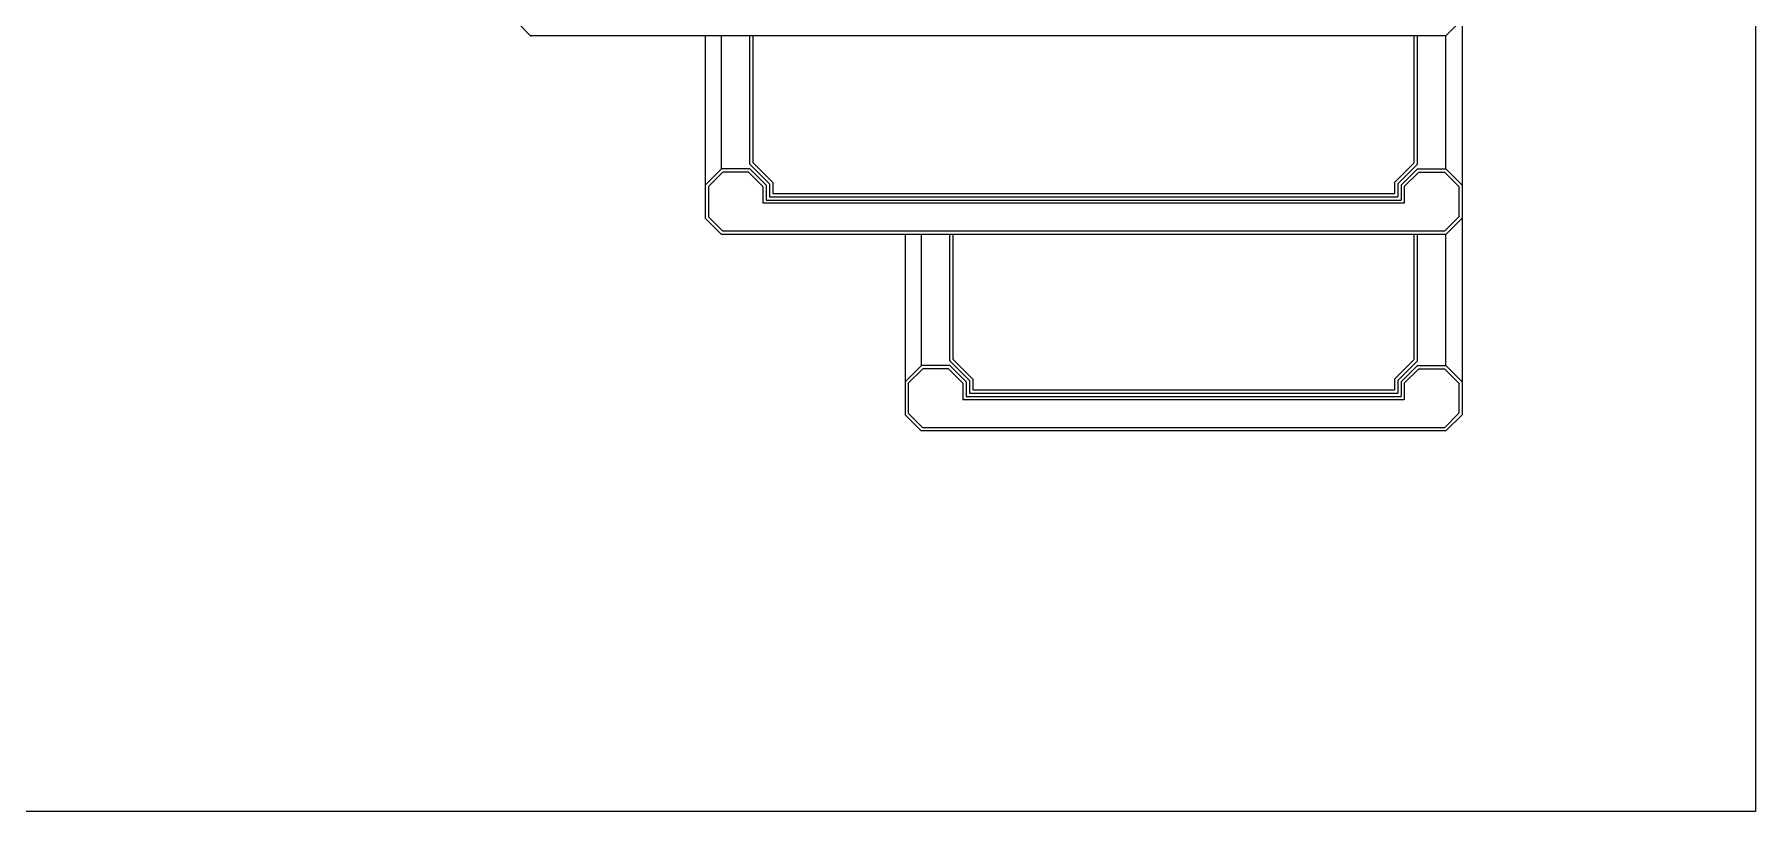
# Model space of a CAD drawing. Header units: inches. Extents: x 619 to 14864, y 611 to 3754.
# Drawn here: x 13813 to 14864, y 611 to 1085 of the extents above; entities that cross this region are included whole.
import ezdxf

# ---------------------------------------------------------------- set-up
doc = ezdxf.new("R2010")
doc.units = ezdxf.units.IN
doc.header["$MEASUREMENT"] = 0
doc.layers.add('E-F-TERR', color=4, linetype='CONTINUOUS')
doc.layers.add('Frame', color=10, linetype='CONTINUOUS')

msp = doc.modelspace()

# ---------------------------------------------------------------- linework, layer by layer
at = {"layer": 'E-F-TERR'}
for p, q in [((14684.6, 1214), (14684.6, 988.5)), ((14106.6, 1093.7), (14116.5, 1083.8)), ((14674.7, 1084.2), (14684.6, 1094.1)), ((14684.6, 1094.1), (14674.7, 1084.2)), ((14674.7, 1084.2), (14116.2, 1084.2)), ((14222.6, 1084.2), (14222.6, 988.5)), ((14232.6, 1002.9), (14232.6, 1084.2)), ((14249.9, 1005.8), (14249.9, 1084.1)), ((14251.9, 1006.6), (14251.9, 1084.1)), ((14655.3, 1006.6), (14655.3, 1084.2)), ((14657.3, 1005.8), (14657.3, 1084.2)), ((14674.6, 1002.9), (14674.6, 1084.2)), ((14232.6, 1002.9), (14222.6, 992.9)), ((14233.4, 1000.9), (14224.6, 992.1)), ((14249.9, 1002.9), (14232.6, 1002.9)), ((14249.1, 1000.9), (14233.4, 1000.9)), ((14257.9, 992.1), (14249.1, 1000.9)), ((14261.9, 993.8), (14249.9, 1005.8)), ((14259.9, 992.9), (14249.9, 1002.9)), ((14263.9, 994.6), (14251.9, 1006.6)), ((14643.3, 994.6), (14655.3, 1006.6)), ((14645.3, 993.8), (14657.3, 1005.8)), ((14647.3, 992.9), (14657.3, 1002.9)), ((14649.3, 992.1), (14658.1, 1000.9)), ((14657.3, 1002.9), (14674.6, 1002.9)), ((14658.1, 1000.9), (14673.8, 1000.9)), ((14673.8, 1000.9), (14682.6, 992.1)), ((14674.6, 1002.9), (14684.6, 992.9)), ((14222.6, 992.9), (14222.6, 972.9)), ((14222.6, 992.9), (14222.6, 972.9)), ((14224.6, 992.1), (14224.6, 973.7)), ((14257.9, 992.1), (14257.9, 982)), ((14259.9, 992.9), (14259.9, 983.9)), ((14261.9, 993.8), (14261.9, 985.9)), ((14263.9, 994.6), (14263.9, 987.9)), ((14263.9, 987.9), (14643.3, 987.9)), ((14643.3, 994.6), (14643.3, 987.9)), ((14645.3, 993.8), (14645.3, 985.9)), ((14647.3, 992.9), (14647.3, 983.9)), ((14649.3, 992.1), (14649.3, 982)), ((14682.6, 992.1), (14682.6, 973.7)), ((14684.6, 992.9), (14684.6, 972.9)), ((14684.6, 992.9), (14684.6, 972.9)), ((14649.3, 982), (14257.9, 982)), ((14259.9, 983.9), (14647.3, 983.9)), ((14261.9, 985.9), (14645.3, 985.9)), ((14684.6, 983.4), (14684.6, 972.9)), ((14222.6, 972.9), (14232.5, 962.9)), ((14224.6, 973.7), (14233.4, 964.9)), ((14682.6, 973.7), (14673.9, 964.9)), ((14684.6, 972.9), (14674.7, 962.9)), ((14674.7, 962.9), (14684.6, 972.9)), ((14684.6, 974.2), (14684.6, 868.6)), ((14674.7, 962.9), (14232.5, 962.9)), ((14673.9, 964.9), (14233.4, 964.9)), ((14344.6, 962.9), (14344.6, 868.6)), ((14354.6, 883), (14354.6, 962.9)), ((14371.9, 885.8), (14371.9, 962.9)), ((14373.9, 886.7), (14373.9, 962.9)), ((14655.3, 886.7), (14655.3, 962.9)), ((14657.3, 885.8), (14657.3, 962.9)), ((14674.6, 883), (14674.6, 962.9)), ((14354.6, 883), (14344.6, 873)), ((14371.9, 883), (14354.6, 883)), ((14383.9, 873.8), (14371.9, 885.8)), ((14381.9, 873), (14371.9, 883)), ((14385.9, 874.7), (14373.9, 886.7)), ((14643.3, 874.7), (14655.3, 886.7)), ((14645.3, 873.8), (14657.3, 885.8)), ((14647.3, 873), (14657.3, 883)), ((14657.3, 883), (14674.6, 883)), ((14674.6, 883), (14684.6, 873)), ((14344.6, 872.9), (14344.6, 852.9)), ((14344.6, 872.9), (14344.6, 852.9)), ((14355.4, 881), (14346.6, 872.2)), ((14346.6, 872.2), (14346.6, 853.8)), ((14371.1, 881), (14355.4, 881)), ((14379.9, 872.2), (14371.1, 881)), ((14379.9, 872.2), (14379.9, 862)), ((14381.9, 873), (14381.9, 864)), ((14383.9, 873.8), (14383.9, 866)), ((14385.9, 874.7), (14385.9, 868)), ((14643.3, 874.7), (14643.3, 868)), ((14645.3, 873.8), (14645.3, 866)), ((14647.3, 873), (14647.3, 864)), ((14649.3, 872.2), (14658.1, 881)), ((14649.3, 872.2), (14649.3, 862)), ((14658.1, 881), (14673.8, 881)), ((14673.8, 881), (14682.6, 872.2)), ((14682.6, 872.2), (14682.6, 853.8)), ((14684.6, 872.9), (14684.6, 852.9)), ((14684.6, 872.9), (14684.6, 852.9)), ((14344.6, 863.4), (14344.6, 852.9)), ((14649.3, 862), (14379.9, 862)), ((14381.9, 864), (14647.3, 864)), ((14383.9, 866), (14645.3, 866)), ((14385.9, 868), (14643.3, 868)), ((14684.6, 863.4), (14684.6, 852.9)), ((14344.6, 852.9), (14354.5, 843)), ((14354.5, 843), (14344.6, 852.9)), ((14346.6, 853.8), (14355.4, 845)), ((14682.6, 853.8), (14673.9, 845)), ((14684.6, 852.9), (14674.7, 843)), ((14674.7, 843), (14684.6, 852.9)), ((14674.7, 843), (14354.5, 843)), ((14673.9, 845), (14355.4, 845))]:
    msp.add_line(p, q, dxfattribs=at)
at = {"layer": 'Frame', "lineweight": -3}
msp.add_lwpolyline([(11919.6, 3753.9), (14863.7, 3753.9), (14863.7, 610.7), (11919.6, 610.7)], close=True, dxfattribs=at)

doc.saveas('drawing.dxf')
